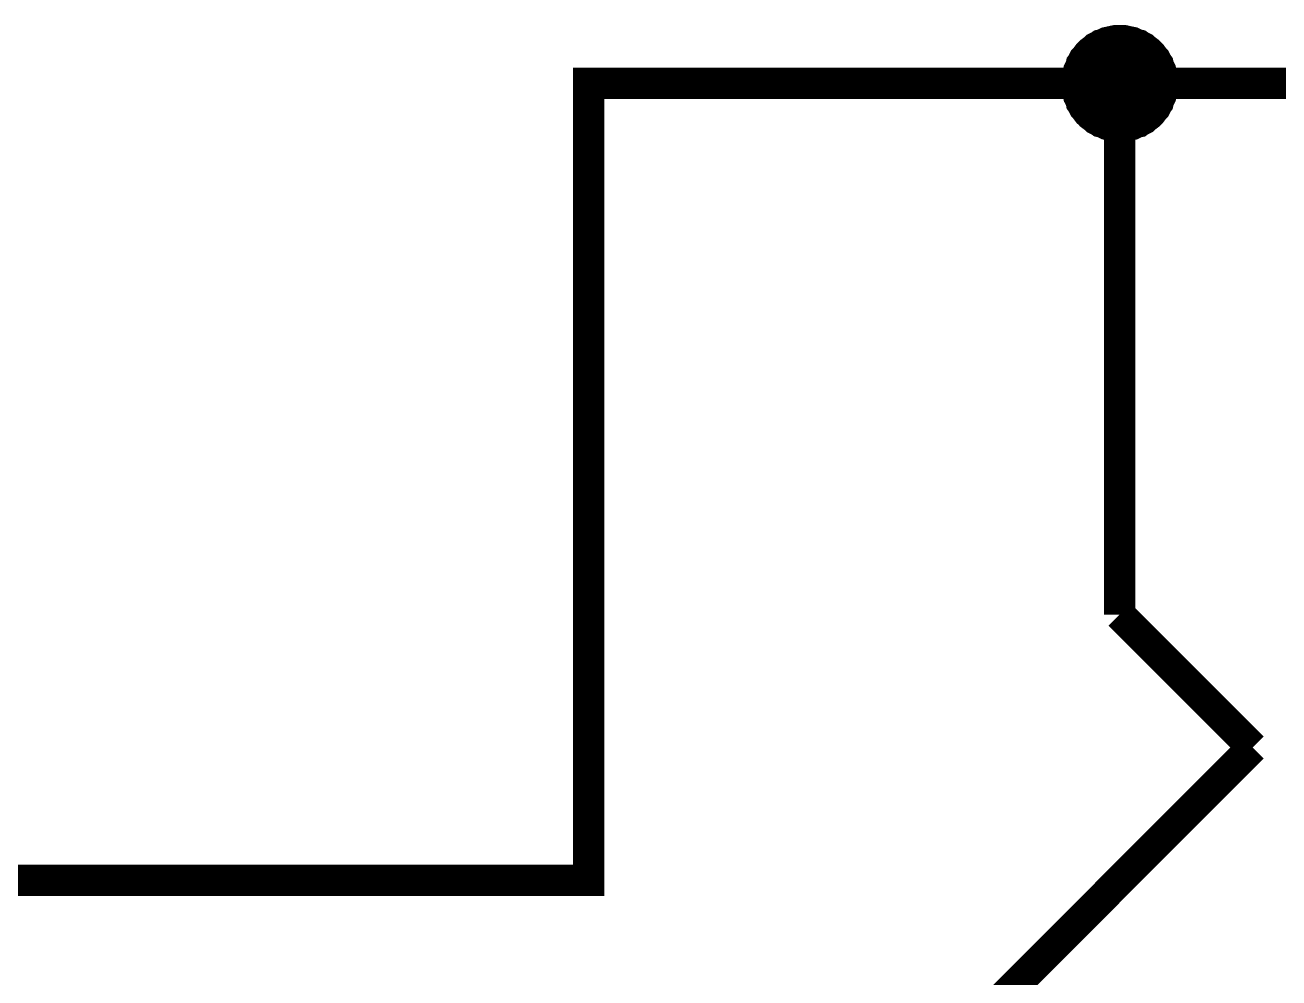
# Model space of a CAD drawing. Header units: millimetres. Extents: x 0 to 9.5, y 0 to 7.5.
# Drawn here: x 4.1881 to 4.6601, y 5.9631 to 6.3218 of the extents above; entities that cross this region are included whole.
import ezdxf

# ---------------------------------------------------------------- set-up
doc = ezdxf.new("R2010")
doc.units = ezdxf.units.MM
doc.header["$MEASUREMENT"] = 0
doc.layers.add('Sheet', color=255, linetype='Continuous')

msp = doc.modelspace()

# ---------------------------------------------------------------- linework, layer by layer
at = {"layer": 'Sheet'}
for points, const_width in [([(4.58012, 6.29982), (4.58012, 6.30087), (4.58012, 6.30191), (4.58033, 6.30295), (4.58054, 6.30379), (4.58074, 6.30483), (4.58095, 6.30587), (4.58137, 6.3067), (4.58179, 6.30754), (4.58199, 6.30858), (4.58262, 6.30941), (4.58304, 6.31025), (4.58345, 6.31108), (4.58408, 6.31171), (4.5847, 6.31254), (4.58533, 6.31338), (4.58596, 6.314), (4.58658, 6.31463), (4.58741, 6.31525), (4.58825, 6.31588), (4.58887, 6.3165), (4.58971, 6.31692), (4.59054, 6.31734), (4.59137, 6.31796), (4.59242, 6.31817), (4.59325, 6.31859), (4.59408, 6.319), (4.59513, 6.31921), (4.59617, 6.31942), (4.597, 6.31963), (4.59805, 6.31984), (4.59909, 6.31984), (4.60013, 6.31984)], 0.0039), ([(4.58012, 6.29982), (4.58012, 6.30087), (4.58012, 6.30191), (4.58033, 6.30295), (4.58054, 6.30379), (4.58074, 6.30483), (4.58095, 6.30587), (4.58137, 6.3067), (4.58179, 6.30754), (4.58199, 6.30858), (4.58262, 6.30941), (4.58304, 6.31025), (4.58345, 6.31108), (4.58408, 6.31171), (4.5847, 6.31254), (4.58533, 6.31338), (4.58596, 6.314), (4.58658, 6.31463), (4.58741, 6.31525), (4.58825, 6.31588), (4.58887, 6.3165), (4.58971, 6.31692), (4.59054, 6.31734), (4.59137, 6.31796), (4.59242, 6.31817), (4.59325, 6.31859), (4.59408, 6.319), (4.59513, 6.31921), (4.59617, 6.31942), (4.597, 6.31963), (4.59805, 6.31984), (4.59909, 6.31984), (4.60013, 6.31984)], 0.0039), ([(4.58012, 6.29982), (4.58012, 6.30087), (4.58012, 6.30191), (4.58033, 6.30295), (4.58054, 6.30379), (4.58074, 6.30483), (4.58095, 6.30587), (4.58137, 6.3067), (4.58179, 6.30754), (4.58199, 6.30858), (4.58262, 6.30941), (4.58304, 6.31025), (4.58345, 6.31108), (4.58408, 6.31171), (4.5847, 6.31254), (4.58533, 6.31338), (4.58596, 6.314), (4.58658, 6.31463), (4.58741, 6.31525), (4.58825, 6.31588), (4.58887, 6.3165), (4.58971, 6.31692), (4.59054, 6.31734), (4.59137, 6.31796), (4.59242, 6.31817), (4.59325, 6.31859), (4.59408, 6.319), (4.59513, 6.31921), (4.59617, 6.31942), (4.597, 6.31963), (4.59805, 6.31984), (4.59909, 6.31984), (4.60013, 6.31984)], 0.0039), ([(4.58012, 6.29982), (4.58012, 6.30087), (4.58012, 6.30191), (4.58033, 6.30295), (4.58054, 6.30379), (4.58074, 6.30483), (4.58095, 6.30587), (4.58137, 6.3067), (4.58179, 6.30754), (4.58199, 6.30858), (4.58262, 6.30941), (4.58304, 6.31025), (4.58345, 6.31108), (4.58408, 6.31171), (4.5847, 6.31254), (4.58533, 6.31338), (4.58596, 6.314), (4.58658, 6.31463), (4.58741, 6.31525), (4.58825, 6.31588), (4.58887, 6.3165), (4.58971, 6.31692), (4.59054, 6.31734), (4.59137, 6.31796), (4.59242, 6.31817), (4.59325, 6.31859), (4.59408, 6.319), (4.59513, 6.31921), (4.59617, 6.31942), (4.597, 6.31963), (4.59805, 6.31984), (4.59909, 6.31984), (4.60013, 6.31984)], 0.0039), ([(4.58012, 6.29982), (4.58012, 6.30087), (4.58012, 6.30191), (4.58033, 6.30295), (4.58054, 6.30379), (4.58074, 6.30483), (4.58095, 6.30587), (4.58137, 6.3067), (4.58179, 6.30754), (4.58199, 6.30858), (4.58262, 6.30941), (4.58304, 6.31025), (4.58345, 6.31108), (4.58408, 6.31171), (4.5847, 6.31254), (4.58533, 6.31338), (4.58596, 6.314), (4.58658, 6.31463), (4.58741, 6.31525), (4.58825, 6.31588), (4.58887, 6.3165), (4.58971, 6.31692), (4.59054, 6.31734), (4.59137, 6.31796), (4.59242, 6.31817), (4.59325, 6.31859), (4.59408, 6.319), (4.59513, 6.31921), (4.59617, 6.31942), (4.597, 6.31963), (4.59805, 6.31984), (4.59909, 6.31984), (4.60013, 6.31984)], 0.0039), ([(4.58012, 6.29982), (4.58012, 6.30087), (4.58012, 6.30191), (4.58033, 6.30295), (4.58054, 6.30379), (4.58074, 6.30483), (4.58095, 6.30587), (4.58137, 6.3067), (4.58179, 6.30754), (4.58199, 6.30858), (4.58262, 6.30941), (4.58304, 6.31025), (4.58345, 6.31108), (4.58408, 6.31171), (4.5847, 6.31254), (4.58533, 6.31338), (4.58596, 6.314), (4.58658, 6.31463), (4.58741, 6.31525), (4.58825, 6.31588), (4.58887, 6.3165), (4.58971, 6.31692), (4.59054, 6.31734), (4.59137, 6.31796), (4.59242, 6.31817), (4.59325, 6.31859), (4.59408, 6.319), (4.59513, 6.31921), (4.59617, 6.31942), (4.597, 6.31963), (4.59805, 6.31984), (4.59909, 6.31984), (4.60013, 6.31984)], 0.0039), ([(4.58012, 6.29982), (4.58012, 6.30087), (4.58012, 6.30191), (4.58033, 6.30295), (4.58054, 6.30379), (4.58074, 6.30483), (4.58095, 6.30587), (4.58137, 6.3067), (4.58179, 6.30754), (4.58199, 6.30858), (4.58262, 6.30941), (4.58304, 6.31025), (4.58345, 6.31108), (4.58408, 6.31171), (4.5847, 6.31254), (4.58533, 6.31338), (4.58596, 6.314), (4.58658, 6.31463), (4.58741, 6.31525), (4.58825, 6.31588), (4.58887, 6.3165), (4.58971, 6.31692), (4.59054, 6.31734), (4.59137, 6.31796), (4.59242, 6.31817), (4.59325, 6.31859), (4.59408, 6.319), (4.59513, 6.31921), (4.59617, 6.31942), (4.597, 6.31963), (4.59805, 6.31984), (4.59909, 6.31984), (4.60013, 6.31984)], 0.0039), ([(4.58012, 6.29982), (4.58012, 6.30087), (4.58012, 6.30191), (4.58033, 6.30295), (4.58054, 6.30379), (4.58074, 6.30483), (4.58095, 6.30587), (4.58137, 6.3067), (4.58179, 6.30754), (4.58199, 6.30858), (4.58262, 6.30941), (4.58304, 6.31025), (4.58345, 6.31108), (4.58408, 6.31171), (4.5847, 6.31254), (4.58533, 6.31338), (4.58596, 6.314), (4.58658, 6.31463), (4.58741, 6.31525), (4.58825, 6.31588), (4.58887, 6.3165), (4.58971, 6.31692), (4.59054, 6.31734), (4.59137, 6.31796), (4.59242, 6.31817), (4.59325, 6.31859), (4.59408, 6.319), (4.59513, 6.31921), (4.59617, 6.31942), (4.597, 6.31963), (4.59805, 6.31984), (4.59909, 6.31984), (4.60013, 6.31984)], 0.0039), ([(4.60013, 6.31984), (4.60013, 6.31984)], 0.0039), ([(4.60013, 6.31984), (4.60117, 6.31984), (4.60221, 6.31984), (4.60326, 6.31963), (4.60409, 6.31942), (4.60513, 6.31921), (4.60617, 6.319), (4.60701, 6.31859), (4.60784, 6.31817), (4.60888, 6.31796), (4.60972, 6.31734), (4.61055, 6.31692), (4.61139, 6.3165), (4.61201, 6.31588), (4.61284, 6.31525), (4.61368, 6.31463), (4.6143, 6.314), (4.61493, 6.31338), (4.61555, 6.31254), (4.61618, 6.31171), (4.6168, 6.31108), (4.61722, 6.31025), (4.61764, 6.30941), (4.61826, 6.30858), (4.61847, 6.30754), (4.61889, 6.3067), (4.61931, 6.30587), (4.61951, 6.30483), (4.61972, 6.30379), (4.61993, 6.30295), (4.62014, 6.30191), (4.62014, 6.30087), (4.62014, 6.29982)], 0.0039), ([(4.60013, 6.31984), (4.60013, 6.31984)], 0.0039), ([(4.60013, 6.31984), (4.60117, 6.31984), (4.60221, 6.31984), (4.60326, 6.31963), (4.60409, 6.31942), (4.60513, 6.31921), (4.60617, 6.319), (4.60701, 6.31859), (4.60784, 6.31817), (4.60888, 6.31796), (4.60972, 6.31734), (4.61055, 6.31692), (4.61139, 6.3165), (4.61201, 6.31588), (4.61284, 6.31525), (4.61368, 6.31463), (4.6143, 6.314), (4.61493, 6.31338), (4.61555, 6.31254), (4.61618, 6.31171), (4.6168, 6.31108), (4.61722, 6.31025), (4.61764, 6.30941), (4.61826, 6.30858), (4.61847, 6.30754), (4.61889, 6.3067), (4.61931, 6.30587), (4.61951, 6.30483), (4.61972, 6.30379), (4.61993, 6.30295), (4.62014, 6.30191), (4.62014, 6.30087), (4.62014, 6.29982)], 0.0039), ([(4.60013, 6.31984), (4.60013, 6.31984)], 0.0039), ([(4.60013, 6.31984), (4.60117, 6.31984), (4.60221, 6.31984), (4.60326, 6.31963), (4.60409, 6.31942), (4.60513, 6.31921), (4.60617, 6.319), (4.60701, 6.31859), (4.60784, 6.31817), (4.60888, 6.31796), (4.60972, 6.31734), (4.61055, 6.31692), (4.61139, 6.3165), (4.61201, 6.31588), (4.61284, 6.31525), (4.61368, 6.31463), (4.6143, 6.314), (4.61493, 6.31338), (4.61555, 6.31254), (4.61618, 6.31171), (4.6168, 6.31108), (4.61722, 6.31025), (4.61764, 6.30941), (4.61826, 6.30858), (4.61847, 6.30754), (4.61889, 6.3067), (4.61931, 6.30587), (4.61951, 6.30483), (4.61972, 6.30379), (4.61993, 6.30295), (4.62014, 6.30191), (4.62014, 6.30087), (4.62014, 6.29982)], 0.0039), ([(4.60013, 6.31984), (4.60013, 6.31984)], 0.0039), ([(4.60013, 6.31984), (4.60117, 6.31984), (4.60221, 6.31984), (4.60326, 6.31963), (4.60409, 6.31942), (4.60513, 6.31921), (4.60617, 6.319), (4.60701, 6.31859), (4.60784, 6.31817), (4.60888, 6.31796), (4.60972, 6.31734), (4.61055, 6.31692), (4.61139, 6.3165), (4.61201, 6.31588), (4.61284, 6.31525), (4.61368, 6.31463), (4.6143, 6.314), (4.61493, 6.31338), (4.61555, 6.31254), (4.61618, 6.31171), (4.6168, 6.31108), (4.61722, 6.31025), (4.61764, 6.30941), (4.61826, 6.30858), (4.61847, 6.30754), (4.61889, 6.3067), (4.61931, 6.30587), (4.61951, 6.30483), (4.61972, 6.30379), (4.61993, 6.30295), (4.62014, 6.30191), (4.62014, 6.30087), (4.62014, 6.29982)], 0.0039), ([(4.60013, 6.31984), (4.60013, 6.31984)], 0.0039), ([(4.60013, 6.31984), (4.60117, 6.31984), (4.60221, 6.31984), (4.60326, 6.31963), (4.60409, 6.31942), (4.60513, 6.31921), (4.60617, 6.319), (4.60701, 6.31859), (4.60784, 6.31817), (4.60888, 6.31796), (4.60972, 6.31734), (4.61055, 6.31692), (4.61139, 6.3165), (4.61201, 6.31588), (4.61284, 6.31525), (4.61368, 6.31463), (4.6143, 6.314), (4.61493, 6.31338), (4.61555, 6.31254), (4.61618, 6.31171), (4.6168, 6.31108), (4.61722, 6.31025), (4.61764, 6.30941), (4.61826, 6.30858), (4.61847, 6.30754), (4.61889, 6.3067), (4.61931, 6.30587), (4.61951, 6.30483), (4.61972, 6.30379), (4.61993, 6.30295), (4.62014, 6.30191), (4.62014, 6.30087), (4.62014, 6.29982)], 0.0039), ([(4.60013, 6.31984), (4.60013, 6.31984)], 0.0039), ([(4.60013, 6.31984), (4.60117, 6.31984), (4.60221, 6.31984), (4.60326, 6.31963), (4.60409, 6.31942), (4.60513, 6.31921), (4.60617, 6.319), (4.60701, 6.31859), (4.60784, 6.31817), (4.60888, 6.31796), (4.60972, 6.31734), (4.61055, 6.31692), (4.61139, 6.3165), (4.61201, 6.31588), (4.61284, 6.31525), (4.61368, 6.31463), (4.6143, 6.314), (4.61493, 6.31338), (4.61555, 6.31254), (4.61618, 6.31171), (4.6168, 6.31108), (4.61722, 6.31025), (4.61764, 6.30941), (4.61826, 6.30858), (4.61847, 6.30754), (4.61889, 6.3067), (4.61931, 6.30587), (4.61951, 6.30483), (4.61972, 6.30379), (4.61993, 6.30295), (4.62014, 6.30191), (4.62014, 6.30087), (4.62014, 6.29982)], 0.0039), ([(4.60013, 6.31984), (4.60013, 6.31984)], 0.0039), ([(4.60013, 6.31984), (4.60117, 6.31984), (4.60221, 6.31984), (4.60326, 6.31963), (4.60409, 6.31942), (4.60513, 6.31921), (4.60617, 6.319), (4.60701, 6.31859), (4.60784, 6.31817), (4.60888, 6.31796), (4.60972, 6.31734), (4.61055, 6.31692), (4.61139, 6.3165), (4.61201, 6.31588), (4.61284, 6.31525), (4.61368, 6.31463), (4.6143, 6.314), (4.61493, 6.31338), (4.61555, 6.31254), (4.61618, 6.31171), (4.6168, 6.31108), (4.61722, 6.31025), (4.61764, 6.30941), (4.61826, 6.30858), (4.61847, 6.30754), (4.61889, 6.3067), (4.61931, 6.30587), (4.61951, 6.30483), (4.61972, 6.30379), (4.61993, 6.30295), (4.62014, 6.30191), (4.62014, 6.30087), (4.62014, 6.29982)], 0.0039), ([(4.60013, 6.31984), (4.60013, 6.31984)], 0.0039), ([(4.60013, 6.31984), (4.60117, 6.31984), (4.60221, 6.31984), (4.60326, 6.31963), (4.60409, 6.31942), (4.60513, 6.31921), (4.60617, 6.319), (4.60701, 6.31859), (4.60784, 6.31817), (4.60888, 6.31796), (4.60972, 6.31734), (4.61055, 6.31692), (4.61139, 6.3165), (4.61201, 6.31588), (4.61284, 6.31525), (4.61368, 6.31463), (4.6143, 6.314), (4.61493, 6.31338), (4.61555, 6.31254), (4.61618, 6.31171), (4.6168, 6.31108), (4.61722, 6.31025), (4.61764, 6.30941), (4.61826, 6.30858), (4.61847, 6.30754), (4.61889, 6.3067), (4.61931, 6.30587), (4.61951, 6.30483), (4.61972, 6.30379), (4.61993, 6.30295), (4.62014, 6.30191), (4.62014, 6.30087), (4.62014, 6.29982)], 0.0039), ([(4.80003, 6.29982), (4.60013, 6.29982), (4.40023, 6.29982), (4.40023, 5.99983), (4.20013, 5.99983)], 0.0118), ([(4.60013, 6.29982), (4.60013, 6.19997)], 0.0118), ([(4.60013, 6.27981), (4.59909, 6.27981), (4.59805, 6.27981), (4.597, 6.28002), (4.59617, 6.28023), (4.59513, 6.28044), (4.59408, 6.28065), (4.59325, 6.28106), (4.59242, 6.28148), (4.59137, 6.28169), (4.59054, 6.28231), (4.58971, 6.28273), (4.58887, 6.28315), (4.58825, 6.28377), (4.58741, 6.2844), (4.58658, 6.28502), (4.58596, 6.28565), (4.58533, 6.28627), (4.5847, 6.28711), (4.58408, 6.28794), (4.58345, 6.28857), (4.58304, 6.2894), (4.58262, 6.29024), (4.58199, 6.29107), (4.58179, 6.29211), (4.58137, 6.29295), (4.58095, 6.29378), (4.58074, 6.29482), (4.58054, 6.29586), (4.58033, 6.2967), (4.58012, 6.29774), (4.58012, 6.29878), (4.58012, 6.29982)], 0.0039), ([(4.58012, 6.29982), (4.58012, 6.29982)], 0.0039), ([(4.60013, 6.27981), (4.59909, 6.27981), (4.59805, 6.27981), (4.597, 6.28002), (4.59617, 6.28023), (4.59513, 6.28044), (4.59408, 6.28065), (4.59325, 6.28106), (4.59242, 6.28148), (4.59137, 6.28169), (4.59054, 6.28231), (4.58971, 6.28273), (4.58887, 6.28315), (4.58825, 6.28377), (4.58741, 6.2844), (4.58658, 6.28502), (4.58596, 6.28565), (4.58533, 6.28627), (4.5847, 6.28711), (4.58408, 6.28794), (4.58345, 6.28857), (4.58304, 6.2894), (4.58262, 6.29024), (4.58199, 6.29107), (4.58179, 6.29211), (4.58137, 6.29295), (4.58095, 6.29378), (4.58074, 6.29482), (4.58054, 6.29586), (4.58033, 6.2967), (4.58012, 6.29774), (4.58012, 6.29878), (4.58012, 6.29982)], 0.0039), ([(4.58012, 6.29982), (4.58012, 6.29982)], 0.0039), ([(4.60013, 6.27981), (4.59909, 6.27981), (4.59805, 6.27981), (4.597, 6.28002), (4.59617, 6.28023), (4.59513, 6.28044), (4.59408, 6.28065), (4.59325, 6.28106), (4.59242, 6.28148), (4.59137, 6.28169), (4.59054, 6.28231), (4.58971, 6.28273), (4.58887, 6.28315), (4.58825, 6.28377), (4.58741, 6.2844), (4.58658, 6.28502), (4.58596, 6.28565), (4.58533, 6.28627), (4.5847, 6.28711), (4.58408, 6.28794), (4.58345, 6.28857), (4.58304, 6.2894), (4.58262, 6.29024), (4.58199, 6.29107), (4.58179, 6.29211), (4.58137, 6.29295), (4.58095, 6.29378), (4.58074, 6.29482), (4.58054, 6.29586), (4.58033, 6.2967), (4.58012, 6.29774), (4.58012, 6.29878), (4.58012, 6.29982)], 0.0039), ([(4.58012, 6.29982), (4.58012, 6.29982)], 0.0039), ([(4.60013, 6.27981), (4.59909, 6.27981), (4.59805, 6.27981), (4.597, 6.28002), (4.59617, 6.28023), (4.59513, 6.28044), (4.59408, 6.28065), (4.59325, 6.28106), (4.59242, 6.28148), (4.59137, 6.28169), (4.59054, 6.28231), (4.58971, 6.28273), (4.58887, 6.28315), (4.58825, 6.28377), (4.58741, 6.2844), (4.58658, 6.28502), (4.58596, 6.28565), (4.58533, 6.28627), (4.5847, 6.28711), (4.58408, 6.28794), (4.58345, 6.28857), (4.58304, 6.2894), (4.58262, 6.29024), (4.58199, 6.29107), (4.58179, 6.29211), (4.58137, 6.29295), (4.58095, 6.29378), (4.58074, 6.29482), (4.58054, 6.29586), (4.58033, 6.2967), (4.58012, 6.29774), (4.58012, 6.29878), (4.58012, 6.29982)], 0.0039), ([(4.58012, 6.29982), (4.58012, 6.29982)], 0.0039), ([(4.60013, 6.27981), (4.59909, 6.27981), (4.59805, 6.27981), (4.597, 6.28002), (4.59617, 6.28023), (4.59513, 6.28044), (4.59408, 6.28065), (4.59325, 6.28106), (4.59242, 6.28148), (4.59137, 6.28169), (4.59054, 6.28231), (4.58971, 6.28273), (4.58887, 6.28315), (4.58825, 6.28377), (4.58741, 6.2844), (4.58658, 6.28502), (4.58596, 6.28565), (4.58533, 6.28627), (4.5847, 6.28711), (4.58408, 6.28794), (4.58345, 6.28857), (4.58304, 6.2894), (4.58262, 6.29024), (4.58199, 6.29107), (4.58179, 6.29211), (4.58137, 6.29295), (4.58095, 6.29378), (4.58074, 6.29482), (4.58054, 6.29586), (4.58033, 6.2967), (4.58012, 6.29774), (4.58012, 6.29878), (4.58012, 6.29982)], 0.0039), ([(4.58012, 6.29982), (4.58012, 6.29982)], 0.0039), ([(4.60013, 6.27981), (4.59909, 6.27981), (4.59805, 6.27981), (4.597, 6.28002), (4.59617, 6.28023), (4.59513, 6.28044), (4.59408, 6.28065), (4.59325, 6.28106), (4.59242, 6.28148), (4.59137, 6.28169), (4.59054, 6.28231), (4.58971, 6.28273), (4.58887, 6.28315), (4.58825, 6.28377), (4.58741, 6.2844), (4.58658, 6.28502), (4.58596, 6.28565), (4.58533, 6.28627), (4.5847, 6.28711), (4.58408, 6.28794), (4.58345, 6.28857), (4.58304, 6.2894), (4.58262, 6.29024), (4.58199, 6.29107), (4.58179, 6.29211), (4.58137, 6.29295), (4.58095, 6.29378), (4.58074, 6.29482), (4.58054, 6.29586), (4.58033, 6.2967), (4.58012, 6.29774), (4.58012, 6.29878), (4.58012, 6.29982)], 0.0039), ([(4.58012, 6.29982), (4.58012, 6.29982)], 0.0039), ([(4.60013, 6.27981), (4.59909, 6.27981), (4.59805, 6.27981), (4.597, 6.28002), (4.59617, 6.28023), (4.59513, 6.28044), (4.59408, 6.28065), (4.59325, 6.28106), (4.59242, 6.28148), (4.59137, 6.28169), (4.59054, 6.28231), (4.58971, 6.28273), (4.58887, 6.28315), (4.58825, 6.28377), (4.58741, 6.2844), (4.58658, 6.28502), (4.58596, 6.28565), (4.58533, 6.28627), (4.5847, 6.28711), (4.58408, 6.28794), (4.58345, 6.28857), (4.58304, 6.2894), (4.58262, 6.29024), (4.58199, 6.29107), (4.58179, 6.29211), (4.58137, 6.29295), (4.58095, 6.29378), (4.58074, 6.29482), (4.58054, 6.29586), (4.58033, 6.2967), (4.58012, 6.29774), (4.58012, 6.29878), (4.58012, 6.29982)], 0.0039), ([(4.58012, 6.29982), (4.58012, 6.29982)], 0.0039), ([(4.60013, 6.27981), (4.59909, 6.27981), (4.59805, 6.27981), (4.597, 6.28002), (4.59617, 6.28023), (4.59513, 6.28044), (4.59408, 6.28065), (4.59325, 6.28106), (4.59242, 6.28148), (4.59137, 6.28169), (4.59054, 6.28231), (4.58971, 6.28273), (4.58887, 6.28315), (4.58825, 6.28377), (4.58741, 6.2844), (4.58658, 6.28502), (4.58596, 6.28565), (4.58533, 6.28627), (4.5847, 6.28711), (4.58408, 6.28794), (4.58345, 6.28857), (4.58304, 6.2894), (4.58262, 6.29024), (4.58199, 6.29107), (4.58179, 6.29211), (4.58137, 6.29295), (4.58095, 6.29378), (4.58074, 6.29482), (4.58054, 6.29586), (4.58033, 6.2967), (4.58012, 6.29774), (4.58012, 6.29878), (4.58012, 6.29982)], 0.0039), ([(4.58012, 6.29982), (4.58012, 6.29982)], 0.0039), ([(4.62014, 6.29982), (4.62014, 6.29878), (4.62014, 6.29774), (4.61993, 6.2967), (4.61972, 6.29586), (4.61951, 6.29482), (4.61931, 6.29378), (4.61889, 6.29295), (4.61847, 6.29211), (4.61826, 6.29107), (4.61764, 6.29024), (4.61722, 6.2894), (4.6168, 6.28857), (4.61618, 6.28794), (4.61555, 6.28711), (4.61493, 6.28627), (4.6143, 6.28565), (4.61368, 6.28502), (4.61284, 6.2844), (4.61201, 6.28377), (4.61139, 6.28315), (4.61055, 6.28273), (4.60972, 6.28231), (4.60888, 6.28169), (4.60784, 6.28148), (4.60701, 6.28106), (4.60617, 6.28065), (4.60513, 6.28044), (4.60409, 6.28023), (4.60326, 6.28002), (4.60221, 6.27981), (4.60117, 6.27981), (4.60013, 6.27981)], 0.0039), ([(4.62014, 6.29982), (4.62014, 6.29878), (4.62014, 6.29774), (4.61993, 6.2967), (4.61972, 6.29586), (4.61951, 6.29482), (4.61931, 6.29378), (4.61889, 6.29295), (4.61847, 6.29211), (4.61826, 6.29107), (4.61764, 6.29024), (4.61722, 6.2894), (4.6168, 6.28857), (4.61618, 6.28794), (4.61555, 6.28711), (4.61493, 6.28627), (4.6143, 6.28565), (4.61368, 6.28502), (4.61284, 6.2844), (4.61201, 6.28377), (4.61139, 6.28315), (4.61055, 6.28273), (4.60972, 6.28231), (4.60888, 6.28169), (4.60784, 6.28148), (4.60701, 6.28106), (4.60617, 6.28065), (4.60513, 6.28044), (4.60409, 6.28023), (4.60326, 6.28002), (4.60221, 6.27981), (4.60117, 6.27981), (4.60013, 6.27981)], 0.0039), ([(4.62014, 6.29982), (4.62014, 6.29878), (4.62014, 6.29774), (4.61993, 6.2967), (4.61972, 6.29586), (4.61951, 6.29482), (4.61931, 6.29378), (4.61889, 6.29295), (4.61847, 6.29211), (4.61826, 6.29107), (4.61764, 6.29024), (4.61722, 6.2894), (4.6168, 6.28857), (4.61618, 6.28794), (4.61555, 6.28711), (4.61493, 6.28627), (4.6143, 6.28565), (4.61368, 6.28502), (4.61284, 6.2844), (4.61201, 6.28377), (4.61139, 6.28315), (4.61055, 6.28273), (4.60972, 6.28231), (4.60888, 6.28169), (4.60784, 6.28148), (4.60701, 6.28106), (4.60617, 6.28065), (4.60513, 6.28044), (4.60409, 6.28023), (4.60326, 6.28002), (4.60221, 6.27981), (4.60117, 6.27981), (4.60013, 6.27981)], 0.0039), ([(4.62014, 6.29982), (4.62014, 6.29878), (4.62014, 6.29774), (4.61993, 6.2967), (4.61972, 6.29586), (4.61951, 6.29482), (4.61931, 6.29378), (4.61889, 6.29295), (4.61847, 6.29211), (4.61826, 6.29107), (4.61764, 6.29024), (4.61722, 6.2894), (4.6168, 6.28857), (4.61618, 6.28794), (4.61555, 6.28711), (4.61493, 6.28627), (4.6143, 6.28565), (4.61368, 6.28502), (4.61284, 6.2844), (4.61201, 6.28377), (4.61139, 6.28315), (4.61055, 6.28273), (4.60972, 6.28231), (4.60888, 6.28169), (4.60784, 6.28148), (4.60701, 6.28106), (4.60617, 6.28065), (4.60513, 6.28044), (4.60409, 6.28023), (4.60326, 6.28002), (4.60221, 6.27981), (4.60117, 6.27981), (4.60013, 6.27981)], 0.0039), ([(4.62014, 6.29982), (4.62014, 6.29878), (4.62014, 6.29774), (4.61993, 6.2967), (4.61972, 6.29586), (4.61951, 6.29482), (4.61931, 6.29378), (4.61889, 6.29295), (4.61847, 6.29211), (4.61826, 6.29107), (4.61764, 6.29024), (4.61722, 6.2894), (4.6168, 6.28857), (4.61618, 6.28794), (4.61555, 6.28711), (4.61493, 6.28627), (4.6143, 6.28565), (4.61368, 6.28502), (4.61284, 6.2844), (4.61201, 6.28377), (4.61139, 6.28315), (4.61055, 6.28273), (4.60972, 6.28231), (4.60888, 6.28169), (4.60784, 6.28148), (4.60701, 6.28106), (4.60617, 6.28065), (4.60513, 6.28044), (4.60409, 6.28023), (4.60326, 6.28002), (4.60221, 6.27981), (4.60117, 6.27981), (4.60013, 6.27981)], 0.0039), ([(4.62014, 6.29982), (4.62014, 6.29878), (4.62014, 6.29774), (4.61993, 6.2967), (4.61972, 6.29586), (4.61951, 6.29482), (4.61931, 6.29378), (4.61889, 6.29295), (4.61847, 6.29211), (4.61826, 6.29107), (4.61764, 6.29024), (4.61722, 6.2894), (4.6168, 6.28857), (4.61618, 6.28794), (4.61555, 6.28711), (4.61493, 6.28627), (4.6143, 6.28565), (4.61368, 6.28502), (4.61284, 6.2844), (4.61201, 6.28377), (4.61139, 6.28315), (4.61055, 6.28273), (4.60972, 6.28231), (4.60888, 6.28169), (4.60784, 6.28148), (4.60701, 6.28106), (4.60617, 6.28065), (4.60513, 6.28044), (4.60409, 6.28023), (4.60326, 6.28002), (4.60221, 6.27981), (4.60117, 6.27981), (4.60013, 6.27981)], 0.0039), ([(4.62014, 6.29982), (4.62014, 6.29878), (4.62014, 6.29774), (4.61993, 6.2967), (4.61972, 6.29586), (4.61951, 6.29482), (4.61931, 6.29378), (4.61889, 6.29295), (4.61847, 6.29211), (4.61826, 6.29107), (4.61764, 6.29024), (4.61722, 6.2894), (4.6168, 6.28857), (4.61618, 6.28794), (4.61555, 6.28711), (4.61493, 6.28627), (4.6143, 6.28565), (4.61368, 6.28502), (4.61284, 6.2844), (4.61201, 6.28377), (4.61139, 6.28315), (4.61055, 6.28273), (4.60972, 6.28231), (4.60888, 6.28169), (4.60784, 6.28148), (4.60701, 6.28106), (4.60617, 6.28065), (4.60513, 6.28044), (4.60409, 6.28023), (4.60326, 6.28002), (4.60221, 6.27981), (4.60117, 6.27981), (4.60013, 6.27981)], 0.0039), ([(4.62014, 6.29982), (4.62014, 6.29878), (4.62014, 6.29774), (4.61993, 6.2967), (4.61972, 6.29586), (4.61951, 6.29482), (4.61931, 6.29378), (4.61889, 6.29295), (4.61847, 6.29211), (4.61826, 6.29107), (4.61764, 6.29024), (4.61722, 6.2894), (4.6168, 6.28857), (4.61618, 6.28794), (4.61555, 6.28711), (4.61493, 6.28627), (4.6143, 6.28565), (4.61368, 6.28502), (4.61284, 6.2844), (4.61201, 6.28377), (4.61139, 6.28315), (4.61055, 6.28273), (4.60972, 6.28231), (4.60888, 6.28169), (4.60784, 6.28148), (4.60701, 6.28106), (4.60617, 6.28065), (4.60513, 6.28044), (4.60409, 6.28023), (4.60326, 6.28002), (4.60221, 6.27981), (4.60117, 6.27981), (4.60013, 6.27981)], 0.0039), ([(4.62014, 6.29982), (4.62014, 6.29982), (4.62014, 6.29982), (4.62014, 6.29982), (4.62014, 6.29982), (4.62014, 6.29982), (4.62014, 6.29982), (4.62014, 6.29982), (4.62014, 6.29982), (4.62014, 6.29982), (4.62014, 6.29982), (4.62014, 6.29982), (4.62014, 6.29982), (4.62014, 6.29982), (4.62014, 6.29982), (4.62014, 6.29982), (4.62014, 6.29982), (4.62014, 6.29982), (4.62014, 6.29982), (4.62014, 6.29982), (4.62014, 6.29982), (4.62014, 6.29982), (4.62014, 6.29982), (4.62014, 6.29982), (4.62014, 6.29982), (4.62014, 6.29982), (4.62014, 6.29982), (4.62014, 6.29982), (4.62014, 6.29982), (4.62014, 6.29982), (4.62014, 6.29982), (4.62014, 6.29982), (4.62014, 6.29982)], 0.0039), ([(4.62014, 6.29982), (4.62014, 6.29982)], 0.0039), ([(4.62014, 6.29982), (4.62014, 6.29982), (4.62014, 6.29982), (4.62014, 6.29982), (4.62014, 6.29982), (4.62014, 6.29982), (4.62014, 6.29982), (4.62014, 6.29982), (4.62014, 6.29982), (4.62014, 6.29982), (4.62014, 6.29982), (4.62014, 6.29982), (4.62014, 6.29982), (4.62014, 6.29982), (4.62014, 6.29982), (4.62014, 6.29982), (4.62014, 6.29982), (4.62014, 6.29982), (4.62014, 6.29982), (4.62014, 6.29982), (4.62014, 6.29982), (4.62014, 6.29982), (4.62014, 6.29982), (4.62014, 6.29982), (4.62014, 6.29982), (4.62014, 6.29982), (4.62014, 6.29982), (4.62014, 6.29982), (4.62014, 6.29982), (4.62014, 6.29982), (4.62014, 6.29982), (4.62014, 6.29982), (4.62014, 6.29982)], 0.0039), ([(4.62014, 6.29982), (4.62014, 6.29982)], 0.0039), ([(4.62014, 6.29982), (4.62014, 6.29982), (4.62014, 6.29982), (4.62014, 6.29982), (4.62014, 6.29982), (4.62014, 6.29982), (4.62014, 6.29982), (4.62014, 6.29982), (4.62014, 6.29982), (4.62014, 6.29982), (4.62014, 6.29982), (4.62014, 6.29982), (4.62014, 6.29982), (4.62014, 6.29982), (4.62014, 6.29982), (4.62014, 6.29982), (4.62014, 6.29982), (4.62014, 6.29982), (4.62014, 6.29982), (4.62014, 6.29982), (4.62014, 6.29982), (4.62014, 6.29982), (4.62014, 6.29982), (4.62014, 6.29982), (4.62014, 6.29982), (4.62014, 6.29982), (4.62014, 6.29982), (4.62014, 6.29982), (4.62014, 6.29982), (4.62014, 6.29982), (4.62014, 6.29982), (4.62014, 6.29982), (4.62014, 6.29982)], 0.0039), ([(4.62014, 6.29982), (4.62014, 6.29982)], 0.0039), ([(4.62014, 6.29982), (4.62014, 6.29982), (4.62014, 6.29982), (4.62014, 6.29982), (4.62014, 6.29982), (4.62014, 6.29982), (4.62014, 6.29982), (4.62014, 6.29982), (4.62014, 6.29982), (4.62014, 6.29982), (4.62014, 6.29982), (4.62014, 6.29982), (4.62014, 6.29982), (4.62014, 6.29982), (4.62014, 6.29982), (4.62014, 6.29982), (4.62014, 6.29982), (4.62014, 6.29982), (4.62014, 6.29982), (4.62014, 6.29982), (4.62014, 6.29982), (4.62014, 6.29982), (4.62014, 6.29982), (4.62014, 6.29982), (4.62014, 6.29982), (4.62014, 6.29982), (4.62014, 6.29982), (4.62014, 6.29982), (4.62014, 6.29982), (4.62014, 6.29982), (4.62014, 6.29982), (4.62014, 6.29982), (4.62014, 6.29982)], 0.0039), ([(4.62014, 6.29982), (4.62014, 6.29982)], 0.0039), ([(4.62014, 6.29982), (4.62014, 6.29982), (4.62014, 6.29982), (4.62014, 6.29982), (4.62014, 6.29982), (4.62014, 6.29982), (4.62014, 6.29982), (4.62014, 6.29982), (4.62014, 6.29982), (4.62014, 6.29982), (4.62014, 6.29982), (4.62014, 6.29982), (4.62014, 6.29982), (4.62014, 6.29982), (4.62014, 6.29982), (4.62014, 6.29982), (4.62014, 6.29982), (4.62014, 6.29982), (4.62014, 6.29982), (4.62014, 6.29982), (4.62014, 6.29982), (4.62014, 6.29982), (4.62014, 6.29982), (4.62014, 6.29982), (4.62014, 6.29982), (4.62014, 6.29982), (4.62014, 6.29982), (4.62014, 6.29982), (4.62014, 6.29982), (4.62014, 6.29982), (4.62014, 6.29982), (4.62014, 6.29982), (4.62014, 6.29982)], 0.0039), ([(4.62014, 6.29982), (4.62014, 6.29982)], 0.0039), ([(4.62014, 6.29982), (4.62014, 6.29982), (4.62014, 6.29982), (4.62014, 6.29982), (4.62014, 6.29982), (4.62014, 6.29982), (4.62014, 6.29982), (4.62014, 6.29982), (4.62014, 6.29982), (4.62014, 6.29982), (4.62014, 6.29982), (4.62014, 6.29982), (4.62014, 6.29982), (4.62014, 6.29982), (4.62014, 6.29982), (4.62014, 6.29982), (4.62014, 6.29982), (4.62014, 6.29982), (4.62014, 6.29982), (4.62014, 6.29982), (4.62014, 6.29982), (4.62014, 6.29982), (4.62014, 6.29982), (4.62014, 6.29982), (4.62014, 6.29982), (4.62014, 6.29982), (4.62014, 6.29982), (4.62014, 6.29982), (4.62014, 6.29982), (4.62014, 6.29982), (4.62014, 6.29982), (4.62014, 6.29982), (4.62014, 6.29982)], 0.0039), ([(4.62014, 6.29982), (4.62014, 6.29982)], 0.0039), ([(4.62014, 6.29982), (4.62014, 6.29982), (4.62014, 6.29982), (4.62014, 6.29982), (4.62014, 6.29982), (4.62014, 6.29982), (4.62014, 6.29982), (4.62014, 6.29982), (4.62014, 6.29982), (4.62014, 6.29982), (4.62014, 6.29982), (4.62014, 6.29982), (4.62014, 6.29982), (4.62014, 6.29982), (4.62014, 6.29982), (4.62014, 6.29982), (4.62014, 6.29982), (4.62014, 6.29982), (4.62014, 6.29982), (4.62014, 6.29982), (4.62014, 6.29982), (4.62014, 6.29982), (4.62014, 6.29982), (4.62014, 6.29982), (4.62014, 6.29982), (4.62014, 6.29982), (4.62014, 6.29982), (4.62014, 6.29982), (4.62014, 6.29982), (4.62014, 6.29982), (4.62014, 6.29982), (4.62014, 6.29982), (4.62014, 6.29982)], 0.0039), ([(4.62014, 6.29982), (4.62014, 6.29982)], 0.0039), ([(4.62014, 6.29982), (4.62014, 6.29982), (4.62014, 6.29982), (4.62014, 6.29982), (4.62014, 6.29982), (4.62014, 6.29982), (4.62014, 6.29982), (4.62014, 6.29982), (4.62014, 6.29982), (4.62014, 6.29982), (4.62014, 6.29982), (4.62014, 6.29982), (4.62014, 6.29982), (4.62014, 6.29982), (4.62014, 6.29982), (4.62014, 6.29982), (4.62014, 6.29982), (4.62014, 6.29982), (4.62014, 6.29982), (4.62014, 6.29982), (4.62014, 6.29982), (4.62014, 6.29982), (4.62014, 6.29982), (4.62014, 6.29982), (4.62014, 6.29982), (4.62014, 6.29982), (4.62014, 6.29982), (4.62014, 6.29982), (4.62014, 6.29982), (4.62014, 6.29982), (4.62014, 6.29982), (4.62014, 6.29982), (4.62014, 6.29982)], 0.0039), ([(4.62014, 6.29982), (4.62014, 6.29982)], 0.0039), ([(4.60013, 6.0999), (4.60013, 6.19997)], 0.0118), ([(4.65016, 6.04987), (4.60013, 6.0999)], 0.0118), ([(4.5501, 5.9498), (4.65016, 6.04987)], 0.0118), ([(4.10028, 5.99983), (4.20013, 5.99983)], 0.0118)]:
    msp.add_lwpolyline(points, dxfattribs=dict(at, const_width=const_width))
at = {"layer": 'Sheet', "const_width": 0.02}
msp.add_lwpolyline([(4.59, 6.3, 1), (4.61, 6.3, 1)], format="xyb", close=True, dxfattribs=at)

doc.saveas('drawing.dxf')
